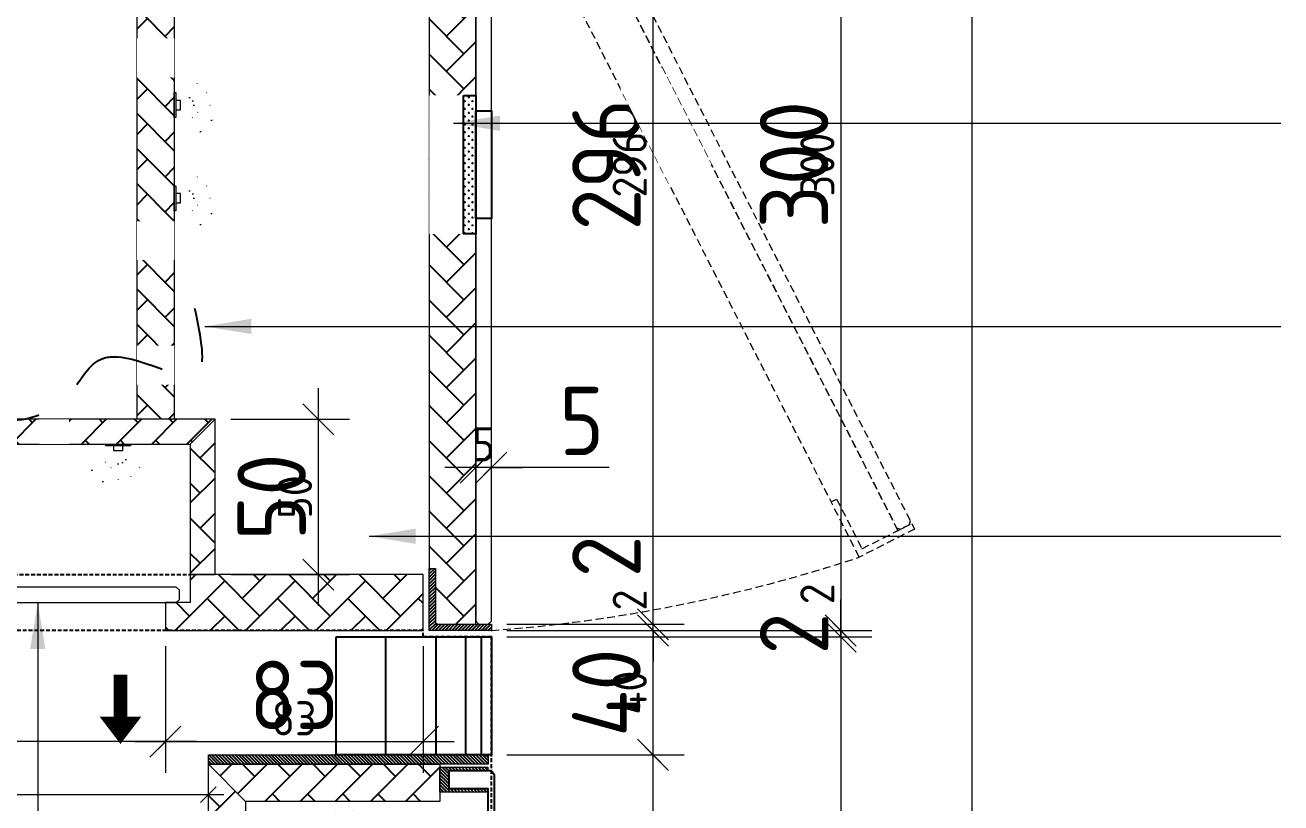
# Model space of a CAD drawing. Header units: millimetres. Extents: x 539949 to 547802, y -525020 to -515511.
# Drawn here: x 545725.1 to 546129.1, y -517524.7 to -517274.3 of the extents above; entities that cross this region are included whole.
import ezdxf

# ---------------------------------------------------------------- set-up
doc = ezdxf.new("R2010")
doc.units = ezdxf.units.MM
doc.header["$LTSCALE"] = 5
doc.header["$MEASUREMENT"] = 0
doc.set_wipeout_variables(frame=1)
doc.header["$PDMODE"] = 35
for name, pattern in [('DASH2', [0.375, 0.25, -0.125]), ('DASHED', [0.75, 0.5, -0.25]), ('DOTTED', [1, 0, -1]), ('HIDDEN', [9.525, 6.35, -3.175])]:
    doc.linetypes.add(name, pattern=pattern)
for name, color, linetype in [('Acrylic - opal', 9, 'Continuous'), ('DIM-10', 1, 'Continuous'), ('DIM-5', 1, 'Continuous'), ('EL_LIGHTING', 2, 'Continuous'), ('Electrical', 10, 'Continuous'), ('F-FURN-GLAS', 140, 'Continuous'), ('HATCH', 8, 'Continuous'), ('I-FURN', 25, 'Continuous')]:
    doc.layers.add(name, color=color, linetype=linetype)
for name, color, linetype, lineweight in [('Acs Light.', 4, 'Continuous', 0), ('L1- FHP - SOLID', 191, 'Continuous', 0), ('LED lights', 1, 'Continuous', 0), ('MDF', 41, 'Continuous', 0), ('METAL', 6, 'Continuous', 0)]:
    doc.layers.add(name, color=color, linetype=linetype, lineweight=lineweight)
doc.layers.add('LED 4600K', color=41, linetype='Continuous', true_color=0xebd690)
doc.styles.add('ISOCP', font='isocp.shx')
doc.styles.get("Standard").update_dxf_attribs({"font": 'arial.ttf'})
doc.dimstyles.new('dim', dxfattribs={"dimtxt": 2, "dimasz": 2, "dimexe": 1, "dimexo": 1, "dimgap": 1, "dimtad": 1, "dimdec": 0, "dimdsep": 46, "dimtxsty": 'Standard', "dimblk": 'OBLIQUE', "dimcen": 0, "dimdle": 1, "dimclrd": 1, "dimclre": 1, "dimclrt": 1, "dimadec": 0, "dimazin": 0, "dimtfac": 1, "dimtdec": 0, "dimtix": 1, "dimtmove": 0, "dimatfit": 3, "dimfxl": 1, "dimlwd": 0, "dimlwe": 0, "dimarcsym": 0})
doc.dimstyles.new('DL - 10', dxfattribs={"dimscale": 10, "dimtxt": 2.2, "dimasz": 1, "dimexe": 1, "dimexo": 1, "dimgap": 0.4, "dimtad": 1, "dimdec": 0, "dimdsep": 46, "dimtxsty": 'ISOCP', "dimblk": 'OBLIQUE', "dimcen": 0.5, "dimdle": 1, "dimclrd": 256, "dimclre": 256, "dimclrt": 2, "dimadec": 0, "dimazin": 2, "dimtfac": 1, "dimtdec": 0, "dimtix": 1, "dimtmove": 1, "dimatfit": 3, "dimldrblk": 'OPEN90', "dimfxl": 1, "dimlwd": 9, "dimlwe": 9, "dimarcsym": 0})
doc.dimstyles.new('DL - 5', dxfattribs={"dimscale": 5, "dimtxt": 2.2, "dimasz": 1, "dimexe": 1, "dimexo": 1, "dimgap": 0.4, "dimtad": 1, "dimdec": 0, "dimdsep": 46, "dimtxsty": 'ISOCP', "dimblk": 'OBLIQUE', "dimcen": 0.5, "dimdle": 1, "dimclrd": 256, "dimclre": 256, "dimclrt": 2, "dimadec": 0, "dimazin": 2, "dimtfac": 1, "dimtdec": 0, "dimtix": 1, "dimtmove": 1, "dimatfit": 3, "dimfxl": 1, "dimlwd": 9, "dimlwe": 9, "dimarcsym": 0})
pattern_1 = [(45, (12668.1695, 313), (0, 11.3137085), [24, -8]), (135, (12673.826, 318.657), (9e-16, 11.3137085), [24, -8])]
pattern_2 = [(135, (29151.52585, -1045853.80195), (-0.5303300859, -0.5303300859), [])]

# ---------------------------------------------------------------- blocks, each defined once
blk = doc.blocks.new('_OBLIQUE')
at = {"color": 0, "linetype": 'ByBlock', "lineweight": -2}
blk.add_line((-0.5, -0.5), (0.5, 0.5), dxfattribs=at)
blk = doc.blocks.new('*D203')
at = {"layer": 'Defpoints', "color": 0, "transparency": 16777216}
for p in [(545875.11, -517471.18), (545875.11, -519780.32), (545987.47, -519780.32)]:
    blk.add_point(p, dxfattribs=at)
at = {"layer": 'DIM-10', "lineweight": 9, "transparency": 16777216}
for p, q in [((545987.47, -517461.18), (545987.47, -519790.32)), ((545885.11, -517471.18), (545997.47, -517471.18)), ((545885.11, -519780.32), (545997.47, -519780.32))]:
    blk.add_line(p, q, dxfattribs=at)
at = {"layer": 'DIM-10', "lineweight": 9, "transparency": 16777216, "xscale": 10, "yscale": 10, "zscale": 10}
for p, rotation in [((545987.47, -517471.18), 90), ((545987.47, -519780.32), 270)]:
    blk.add_blockref('_OBLIQUE', p, dxfattribs=dict(at, rotation=rotation))
at = {"layer": 'DIM-10', "color": 2, "transparency": 16777216, "insert": (545972.47, -518625.75), "char_height": 22, "attachment_point": 5, "rotation": 90, "style": 'ISOCP'}
blk.add_mtext('2309', dxfattribs=at)
blk = doc.blocks.new('_Open90')
at = {"color": 0, "linetype": 'ByBlock', "lineweight": -2}
for p, q in [((-0.5, 0.5), (0, 0)), ((0, 0), (-1, 0)), ((0, 0), (-0.5, -0.5))]:
    blk.add_line(p, q, dxfattribs=at)
blk = doc.blocks.new('*D204')
at = {"layer": 'Defpoints', "color": 0, "transparency": 16777216}
for p in [(545875.11, -517469.18), (545987.47, -517469.18), (545875.11, -517471.18)]:
    blk.add_point(p, dxfattribs=at)
at = {"layer": 'DIM-10', "lineweight": 9, "transparency": 16777216}
for p, q in [((545987.47, -517469.18), (545987.47, -517459.18)), ((545885.11, -517469.18), (545997.47, -517469.18)), ((545987.47, -517471.18), (545987.47, -517469.18)), ((545885.11, -517471.18), (545997.47, -517471.18)), ((545987.47, -517471.18), (545987.47, -517481.18))]:
    blk.add_line(p, q, dxfattribs=at)
at = {"layer": 'DIM-10', "lineweight": 9, "transparency": 16777216, "xscale": 10, "yscale": 10, "zscale": 10}
for p, rotation in [((545987.47, -517469.18), 270), ((545987.47, -517471.18), 90)]:
    blk.add_blockref('_OBLIQUE', p, dxfattribs=dict(at, rotation=rotation))
at = {"layer": 'DIM-10', "color": 2, "transparency": 16777216, "insert": (545972.47, -517470.18), "char_height": 22, "attachment_point": 5, "rotation": 90, "style": 'ISOCP'}
blk.add_mtext('2', dxfattribs=at)
blk = doc.blocks.new('*D210')
at = {"layer": 'Defpoints', "color": 0, "transparency": 16777216}
for p in [(545875.11, -517169.23), (545875.11, -519882.23), (546029.69, -519882.23)]:
    blk.add_point(p, dxfattribs=at)
at = {"layer": 'DIM-10', "lineweight": 9, "transparency": 16777216}
for p, q in [((546029.69, -517159.23), (546029.69, -519892.23)), ((545885.11, -517169.23), (546039.69, -517169.23)), ((545885.11, -519882.23), (546039.69, -519882.23))]:
    blk.add_line(p, q, dxfattribs=at)
at = {"layer": 'DIM-10', "lineweight": 9, "transparency": 16777216, "xscale": 10, "yscale": 10, "zscale": 10}
for p, rotation in [((546029.69, -517169.23), 90), ((546029.69, -519882.23), 270)]:
    blk.add_blockref('_OBLIQUE', p, dxfattribs=dict(at, rotation=rotation))
at = {"layer": 'DIM-10', "color": 2, "transparency": 16777216, "insert": (546014.69, -518691.01), "char_height": 22, "attachment_point": 5, "rotation": 90, "style": 'ISOCP'}
blk.add_mtext('2713', dxfattribs=at)
blk = doc.blocks.new('LED')
at = {"layer": 'LED lights', "linetype": 'Continuous', "lineweight": 9}
for p, q in [((-4, 0), (4, 0)), ((-4, -0.5), (-4, 0)), ((4, 0), (4, -0.5)), ((-1.5, -0.5), (-4, -0.5)), ((-1.5, -0.5), (-1.5, -2)), ((1.5, -0.5), (-1.5, -0.5)), ((-1.5, -2), (1.5, -2)), ((1.5, -2), (1.5, -0.5)), ((4, -0.5), (1.5, -0.5))]:
    blk.add_line(p, q, dxfattribs=at)
at = {"layer": 'LED lights', "linetype": 'DOTTED', "lineweight": 5}
for p, q in [((-8.48, -8.39), (-2.43, -4.9)), ((-4.89, -11.98), (-1.4, -5.93)), ((0, -6.31), (0, -13.29)), ((1.4, -5.93), (4.89, -11.98)), ((2.43, -4.9), (8.48, -8.39))]:
    blk.add_line(p, q, dxfattribs=at)
blk = doc.blocks.new('*U15')
at = {"layer": 'HATCH'}
for p, q in [((-200, 0), (-200, 152.2)), ((-186.9, 0), (-186.9, 152.2)), ((-166.6, 0), (-166.6, 152.2)), ((-128.6, 0), (-128.6, 152.2)), ((-63.7, 0), (-63.7, 152.2)), ((0, 152.2), (0, 0))]:
    blk.add_line(p, q, dxfattribs=at)
blk.add_lwpolyline([(0, 0), (-200, 0), (-200, 152.2), (0, 152.2)], close=True, dxfattribs=at)
blk = doc.blocks.new('*D269')
at = {"layer": 'Defpoints', "color": 0, "transparency": 16777216}
for p in [(545875.11, -517509.19), (545927.11, -517509.19), (545875.11, -518051.4)]:
    blk.add_point(p, dxfattribs=at)
at = {"layer": 'DIM-10', "lineweight": 9, "transparency": 16777216}
for p, q in [((545927.11, -518061.4), (545927.11, -517499.19)), ((545885.11, -517509.19), (545937.11, -517509.19)), ((545885.11, -518051.4), (545937.11, -518051.4))]:
    blk.add_line(p, q, dxfattribs=at)
at = {"layer": 'DIM-10', "lineweight": 9, "transparency": 16777216, "xscale": 10, "yscale": 10, "zscale": 10}
for p, rotation in [((545927.11, -517509.19), 90), ((545927.11, -518051.4), 270)]:
    blk.add_blockref('_OBLIQUE', p, dxfattribs=dict(at, rotation=rotation))
at = {"layer": 'DIM-10', "color": 2, "transparency": 16777216, "insert": (545912.1, -517780.29), "char_height": 22, "attachment_point": 5, "rotation": 90, "style": 'ISOCP'}
blk.add_mtext('542', dxfattribs=at)
blk = doc.blocks.new('*D216')
at = {"layer": 'Defpoints', "color": 0, "transparency": 16777216}
for p in [(545875.11, -517469.18), (545927.11, -517469.18), (545875.11, -517509.19)]:
    blk.add_point(p, dxfattribs=at)
at = {"layer": 'DIM-10', "lineweight": 9, "transparency": 16777216}
for p, q in [((545927.11, -517519.19), (545927.11, -517459.18)), ((545885.11, -517469.18), (545937.11, -517469.18)), ((545885.11, -517509.19), (545937.11, -517509.19))]:
    blk.add_line(p, q, dxfattribs=at)
at = {"layer": 'DIM-10', "lineweight": 9, "transparency": 16777216, "xscale": 10, "yscale": 10, "zscale": 10}
for p, rotation in [((545927.11, -517469.18), 90), ((545927.11, -517509.19), 270)]:
    blk.add_blockref('_OBLIQUE', p, dxfattribs=dict(at, rotation=rotation))
at = {"layer": 'DIM-10', "color": 2, "transparency": 16777216, "insert": (545912.11, -517489.18), "char_height": 22, "attachment_point": 5, "rotation": 90, "style": 'ISOCP'}
blk.add_mtext('40', dxfattribs=at)
blk = doc.blocks.new('*D259')
at = {"layer": 'Defpoints', "color": 0, "transparency": 16777216}
for p in [(545875.11, -517467.18), (545875.11, -517469.18), (545927.11, -517467.18)]:
    blk.add_point(p, dxfattribs=at)
at = {"layer": 'DIM-10', "lineweight": 9, "transparency": 16777216}
for p, q in [((545927.11, -517467.18), (545927.11, -517457.18)), ((545885.11, -517467.18), (545937.11, -517467.18)), ((545885.11, -517469.18), (545937.11, -517469.18)), ((545927.11, -517469.18), (545927.11, -517467.18)), ((545927.11, -517469.18), (545927.11, -517479.18))]:
    blk.add_line(p, q, dxfattribs=at)
at = {"layer": 'DIM-10', "lineweight": 9, "transparency": 16777216, "xscale": 10, "yscale": 10, "zscale": 10}
for p, rotation in [((545927.11, -517467.18), 270), ((545927.11, -517469.18), 90)]:
    blk.add_blockref('_OBLIQUE', p, dxfattribs=dict(at, rotation=rotation))
at = {"layer": 'DIM-10', "color": 2, "transparency": 16777216, "insert": (545912.1, -517445.32), "char_height": 22, "attachment_point": 5, "rotation": 90, "style": 'ISOCP'}
blk.add_mtext('2', dxfattribs=at)
blk = doc.blocks.new('*D213')
at = {"layer": 'Defpoints', "color": 0, "transparency": 16777216}
for p in [(545875.11, -517171.23), (545927.11, -517171.23), (545875.11, -517467.18)]:
    blk.add_point(p, dxfattribs=at)
at = {"layer": 'DIM-10', "lineweight": 9, "transparency": 16777216}
for p, q in [((545927.11, -517477.18), (545927.11, -517161.23)), ((545885.11, -517171.23), (545937.11, -517171.23)), ((545885.11, -517467.18), (545937.11, -517467.18))]:
    blk.add_line(p, q, dxfattribs=at)
at = {"layer": 'DIM-10', "lineweight": 9, "transparency": 16777216, "xscale": 10, "yscale": 10, "zscale": 10}
for p, rotation in [((545927.11, -517171.23), 90), ((545927.11, -517467.18), 270)]:
    blk.add_blockref('_OBLIQUE', p, dxfattribs=dict(at, rotation=rotation))
at = {"layer": 'DIM-10', "color": 2, "transparency": 16777216, "insert": (545912.1, -517319.21), "char_height": 22, "attachment_point": 5, "rotation": 90, "style": 'ISOCP'}
blk.add_mtext('296', dxfattribs=at)
blk = doc.blocks.new('*D214')
at = {"layer": 'Defpoints', "color": 0, "transparency": 16777216}
for p in [(545875.11, -517169.23), (545875.11, -517469.18), (545987.47, -517469.18)]:
    blk.add_point(p, dxfattribs=at)
at = {"layer": 'DIM-10', "lineweight": 9, "transparency": 16777216}
for p, q in [((545987.47, -517159.23), (545987.47, -517479.18)), ((545885.11, -517169.23), (545997.47, -517169.23)), ((545885.11, -517469.18), (545997.47, -517469.18))]:
    blk.add_line(p, q, dxfattribs=at)
at = {"layer": 'DIM-10', "lineweight": 9, "transparency": 16777216, "xscale": 10, "yscale": 10, "zscale": 10}
for p, rotation in [((545987.47, -517169.23), 90), ((545987.47, -517469.18), 270)]:
    blk.add_blockref('_OBLIQUE', p, dxfattribs=dict(at, rotation=rotation))
at = {"layer": 'DIM-10', "color": 2, "transparency": 16777216, "insert": (545972.47, -517319.21), "char_height": 22, "attachment_point": 5, "rotation": 90, "style": 'ISOCP'}
blk.add_mtext('300', dxfattribs=at)
blk = doc.blocks.new('FLECHE')
at = {"layer": 'EL_LIGHTING', "const_width": 5}
blk.add_lwpolyline([(0, 0), (0, -15)], dxfattribs=at)
at = {"layer": 'EL_LIGHTING'}
blk.add_lwpolyline([(0, -15, 15, 0, 0), (0, -24.8, 0, 0, 0)], format="xyseb", dxfattribs=at)
blk = doc.blocks.new('*U196')
at = {"layer": 'EL_LIGHTING', "xscale": 0.9, "yscale": 0.9, "zscale": 0.9, "rotation": 90}
blk.add_blockref('FLECHE', (-11.16, 0), dxfattribs=at)
blk = doc.blocks.new('*U197')
at = {"layer": 'LED 4600K', "color": 0, "linetype": 'ByBlock', "lineweight": -2}
blk.add_blockref('*U196', (0, 0), dxfattribs=at)
blk = doc.blocks.new('*D275')
at = {"layer": 'Defpoints', "color": 0, "transparency": 16777216}
for p in [(545786.26, -517401.18), (545786.26, -517451.18), (545819.42, -517451.18)]:
    blk.add_point(p, dxfattribs=at)
at = {"layer": 'DIM-10', "lineweight": 9, "transparency": 16777216}
for p, q in [((545819.42, -517391.18), (545819.42, -517461.18)), ((545796.26, -517401.18), (545829.42, -517401.18)), ((545796.26, -517451.18), (545829.42, -517451.18))]:
    blk.add_line(p, q, dxfattribs=at)
at = {"layer": 'DIM-10', "lineweight": 9, "transparency": 16777216, "xscale": 10, "yscale": 10, "zscale": 10}
for p, rotation in [((545819.42, -517401.18), 90), ((545819.42, -517451.18), 270)]:
    blk.add_blockref('_OBLIQUE', p, dxfattribs=dict(at, rotation=rotation))
at = {"layer": 'DIM-10', "color": 2, "transparency": 16777216, "insert": (545804.42, -517426.18), "char_height": 22, "attachment_point": 5, "rotation": 90, "style": 'ISOCP'}
blk.add_mtext('50', dxfattribs=at)
blk = doc.blocks.new('*D272')
at = {"layer": 'Defpoints', "color": 0, "transparency": 16777216}
for p in [(545600.06, -517469.18), (545770.26, -517469.18), (545600.06, -517504.95)]:
    blk.add_point(p, dxfattribs=at)
at = {"layer": 'DIM-10', "lineweight": 9, "transparency": 16777216}
for p, q in [((545600.06, -517479.18), (545600.06, -517514.95)), ((545770.26, -517479.18), (545770.26, -517514.95)), ((545780.26, -517504.95), (545590.06, -517504.95))]:
    blk.add_line(p, q, dxfattribs=at)
at = {"layer": 'DIM-10', "lineweight": 9, "transparency": 16777216, "xscale": 10, "yscale": 10, "zscale": 10, "rotation": 180}
blk.add_blockref('_OBLIQUE', (545600.06, -517504.95), dxfattribs=at)
at = {"layer": 'DIM-10', "lineweight": 9, "transparency": 16777216, "xscale": 10, "yscale": 10, "zscale": 10}
blk.add_blockref('_OBLIQUE', (545770.26, -517504.95), dxfattribs=at)
at = {"layer": 'DIM-10', "color": 2, "transparency": 16777216, "insert": (545685.16, -517489.95), "char_height": 22, "attachment_point": 5, "style": 'ISOCP'}
blk.add_mtext('170', dxfattribs=at)
blk = doc.blocks.new('*D273')
at = {"layer": 'Defpoints', "color": 0, "transparency": 16777216}
for p in [(545770.26, -517469.18), (545853.11, -517469.18), (545853.11, -517504.95)]:
    blk.add_point(p, dxfattribs=at)
at = {"layer": 'DIM-10', "lineweight": 9, "transparency": 16777216}
for p, q in [((545770.26, -517479.18), (545770.26, -517514.95)), ((545853.11, -517479.18), (545853.11, -517514.95)), ((545760.26, -517504.95), (545863.11, -517504.95))]:
    blk.add_line(p, q, dxfattribs=at)
at = {"layer": 'DIM-10', "lineweight": 9, "transparency": 16777216, "xscale": 10, "yscale": 10, "zscale": 10, "rotation": 180}
blk.add_blockref('_OBLIQUE', (545770.26, -517504.95), dxfattribs=at)
at = {"layer": 'DIM-10', "lineweight": 9, "transparency": 16777216, "xscale": 10, "yscale": 10, "zscale": 10}
blk.add_blockref('_OBLIQUE', (545853.11, -517504.95), dxfattribs=at)
at = {"layer": 'DIM-10', "color": 2, "transparency": 16777216, "insert": (545811.68, -517489.95), "char_height": 22, "attachment_point": 5, "style": 'ISOCP'}
blk.add_mtext('83', dxfattribs=at)
blk = doc.blocks.new('*D274')
at = {"layer": 'Defpoints', "color": 0, "transparency": 16777216}
for p in [(545564.06, -517527.02), (545784.06, -517529.71), (545784.06, -517569.15)]:
    blk.add_point(p, dxfattribs=at)
at = {"layer": 'DIM-10', "lineweight": 9, "transparency": 16777216}
for p, q in [((545784.06, -517559.15), (545784.06, -517519.71)), ((545554.06, -517529.71), (545794.06, -517529.71)), ((545564.06, -517537.02), (545564.06, -517539.71))]:
    blk.add_line(p, q, dxfattribs=at)
at = {"layer": 'DIM-10', "lineweight": 9, "transparency": 16777216, "xscale": 10, "yscale": 10, "zscale": 10, "rotation": 180}
blk.add_blockref('_OBLIQUE', (545564.06, -517529.71), dxfattribs=at)
at = {"layer": 'DIM-10', "lineweight": 9, "transparency": 16777216, "xscale": 10, "yscale": 10, "zscale": 10}
blk.add_blockref('_OBLIQUE', (545784.06, -517529.71), dxfattribs=at)
at = {"layer": 'DIM-10', "color": 2, "transparency": 16777216, "insert": (545674.06, -517514.71), "char_height": 22, "attachment_point": 5, "style": 'ISOCP'}
blk.add_mtext('220', dxfattribs=at)
blk = doc.blocks.new('*D217')
at = {"layer": 'Defpoints', "color": 0, "transparency": 16777216}
for p in [(545870.11, -517416.72), (545870.11, -517419.28), (545875.11, -517419.28)]:
    blk.add_point(p, dxfattribs=at)
at = {"layer": 'DIM-10', "lineweight": 9, "transparency": 16777216}
for p, q in [((545870.11, -517409.28), (545870.11, -517406.72)), ((545875.11, -517409.28), (545875.11, -517406.72)), ((545870.11, -517416.72), (545860.11, -517416.72)), ((545875.11, -517416.72), (545870.11, -517416.72)), ((545875.11, -517416.72), (545870.11, -517416.72)), ((545875.11, -517416.72), (545885.11, -517416.72)), ((545913.03, -517416.72), (545875.11, -517416.72))]:
    blk.add_line(p, q, dxfattribs=at)
at = {"layer": 'DIM-10', "lineweight": 9, "transparency": 16777216, "xscale": 10, "yscale": 10, "zscale": 10}
blk.add_blockref('_OBLIQUE', (545870.11, -517416.72), dxfattribs=at)
at = {"layer": 'DIM-10', "lineweight": 9, "transparency": 16777216, "xscale": 10, "yscale": 10, "zscale": 10, "rotation": 180}
blk.add_blockref('_OBLIQUE', (545875.11, -517416.72), dxfattribs=at)
at = {"layer": 'DIM-10', "color": 2, "transparency": 16777216, "insert": (545904.17, -517401.72), "char_height": 22, "attachment_point": 5, "style": 'ISOCP'}
blk.add_mtext('5', dxfattribs=at)
blk = doc.blocks.new('*D218')
at = {"layer": 'Defpoints', "color": 0, "transparency": 16777216}
for p in [(545875.11, -517469.18), (545987.47, -517469.18), (545875.11, -517471.18)]:
    blk.add_point(p, dxfattribs=at)
at = {"layer": 'DIM-5', "lineweight": 9, "transparency": 16777216}
for p, q in [((545987.47, -517469.18), (545987.47, -517464.18)), ((545880.11, -517469.18), (545992.47, -517469.18)), ((545987.47, -517471.18), (545987.47, -517469.18)), ((545880.11, -517471.18), (545992.47, -517471.18)), ((545987.47, -517471.18), (545987.47, -517476.18))]:
    blk.add_line(p, q, dxfattribs=at)
at = {"layer": 'DIM-5', "lineweight": 9, "transparency": 16777216, "xscale": 5, "yscale": 5, "zscale": 5}
for p, rotation in [((545987.47, -517469.18), 270), ((545987.47, -517471.18), 90)]:
    blk.add_blockref('_OBLIQUE', p, dxfattribs=dict(at, rotation=rotation))
at = {"layer": 'DIM-5', "color": 2, "transparency": 16777216, "insert": (545979.97, -517457.38), "char_height": 11, "attachment_point": 5, "rotation": 90, "style": 'ISOCP'}
blk.add_mtext('2', dxfattribs=at)
blk = doc.blocks.new('*D222')
at = {"layer": 'Defpoints', "color": 0, "transparency": 16777216}
for p in [(545875.11, -517509.19), (545927.11, -517509.19), (545875.11, -518051.4)]:
    blk.add_point(p, dxfattribs=at)
at = {"layer": 'DIM-5', "lineweight": 9, "transparency": 16777216}
for p, q in [((545927.11, -518056.4), (545927.11, -517504.19)), ((545880.11, -517509.19), (545932.11, -517509.19)), ((545880.11, -518051.4), (545932.11, -518051.4))]:
    blk.add_line(p, q, dxfattribs=at)
at = {"layer": 'DIM-5', "lineweight": 9, "transparency": 16777216, "xscale": 5, "yscale": 5, "zscale": 5}
for p, rotation in [((545927.11, -517509.19), 90), ((545927.11, -518051.4), 270)]:
    blk.add_blockref('_OBLIQUE', p, dxfattribs=dict(at, rotation=rotation))
at = {"layer": 'DIM-5', "color": 2, "transparency": 16777216, "insert": (545919.6, -517780.29), "char_height": 11, "attachment_point": 5, "rotation": 90, "style": 'ISOCP'}
blk.add_mtext('542', dxfattribs=at)
blk = doc.blocks.new('*D223')
at = {"layer": 'Defpoints', "color": 0, "transparency": 16777216}
for p in [(545875.11, -517469.18), (545927.11, -517469.18), (545875.11, -517509.19)]:
    blk.add_point(p, dxfattribs=at)
at = {"layer": 'DIM-5', "lineweight": 9, "transparency": 16777216}
for p, q in [((545927.11, -517514.19), (545927.11, -517464.18)), ((545880.11, -517469.18), (545932.11, -517469.18)), ((545880.11, -517509.19), (545932.11, -517509.19))]:
    blk.add_line(p, q, dxfattribs=at)
at = {"layer": 'DIM-5', "lineweight": 9, "transparency": 16777216, "xscale": 5, "yscale": 5, "zscale": 5}
for p, rotation in [((545927.11, -517469.18), 90), ((545927.11, -517509.19), 270)]:
    blk.add_blockref('_OBLIQUE', p, dxfattribs=dict(at, rotation=rotation))
at = {"layer": 'DIM-5', "color": 2, "transparency": 16777216, "insert": (545919.61, -517489.18), "char_height": 11, "attachment_point": 5, "rotation": 90, "style": 'ISOCP'}
blk.add_mtext('40', dxfattribs=at)
blk = doc.blocks.new('*D225')
at = {"layer": 'Defpoints', "color": 0, "transparency": 16777216}
for p in [(545875.11, -517467.18), (545875.11, -517469.18), (545927.11, -517467.18)]:
    blk.add_point(p, dxfattribs=at)
at = {"layer": 'DIM-5', "lineweight": 9, "transparency": 16777216}
for p, q in [((545927.11, -517467.18), (545927.11, -517462.18)), ((545880.11, -517467.18), (545932.11, -517467.18)), ((545880.11, -517469.18), (545932.11, -517469.18)), ((545927.11, -517469.18), (545927.11, -517467.18)), ((545927.11, -517469.18), (545927.11, -517474.18))]:
    blk.add_line(p, q, dxfattribs=at)
at = {"layer": 'DIM-5', "lineweight": 9, "transparency": 16777216, "xscale": 5, "yscale": 5, "zscale": 5}
for p, rotation in [((545927.11, -517467.18), 270), ((545927.11, -517469.18), 90)]:
    blk.add_blockref('_OBLIQUE', p, dxfattribs=dict(at, rotation=rotation))
at = {"layer": 'DIM-5', "color": 2, "transparency": 16777216, "insert": (545919.6, -517459.35), "char_height": 11, "attachment_point": 5, "rotation": 90, "style": 'ISOCP'}
blk.add_mtext('2', dxfattribs=at)
blk = doc.blocks.new('*D226')
at = {"layer": 'Defpoints', "color": 0, "transparency": 16777216}
for p in [(545875.11, -517171.23), (545927.11, -517171.23), (545875.11, -517467.18)]:
    blk.add_point(p, dxfattribs=at)
at = {"layer": 'DIM-5', "lineweight": 9, "transparency": 16777216}
for p, q in [((545927.11, -517472.18), (545927.11, -517166.23)), ((545880.11, -517171.23), (545932.11, -517171.23)), ((545880.11, -517467.18), (545932.11, -517467.18))]:
    blk.add_line(p, q, dxfattribs=at)
at = {"layer": 'DIM-5', "lineweight": 9, "transparency": 16777216, "xscale": 5, "yscale": 5, "zscale": 5}
for p, rotation in [((545927.11, -517171.23), 90), ((545927.11, -517467.18), 270)]:
    blk.add_blockref('_OBLIQUE', p, dxfattribs=dict(at, rotation=rotation))
at = {"layer": 'DIM-5', "color": 2, "transparency": 16777216, "insert": (545919.6, -517319.21), "char_height": 11, "attachment_point": 5, "rotation": 90, "style": 'ISOCP'}
blk.add_mtext('296', dxfattribs=at)
blk = doc.blocks.new('*D227')
at = {"layer": 'Defpoints', "color": 0, "transparency": 16777216}
for p in [(545875.11, -517169.23), (545875.11, -517469.18), (545987.47, -517469.18)]:
    blk.add_point(p, dxfattribs=at)
at = {"layer": 'DIM-5', "lineweight": 9, "transparency": 16777216}
for p, q in [((545987.47, -517164.23), (545987.47, -517474.18)), ((545880.11, -517169.23), (545992.47, -517169.23)), ((545880.11, -517469.18), (545992.47, -517469.18))]:
    blk.add_line(p, q, dxfattribs=at)
at = {"layer": 'DIM-5', "lineweight": 9, "transparency": 16777216, "xscale": 5, "yscale": 5, "zscale": 5}
for p, rotation in [((545987.47, -517169.23), 90), ((545987.47, -517469.18), 270)]:
    blk.add_blockref('_OBLIQUE', p, dxfattribs=dict(at, rotation=rotation))
at = {"layer": 'DIM-5', "color": 2, "transparency": 16777216, "insert": (545979.97, -517319.21), "char_height": 11, "attachment_point": 5, "rotation": 90, "style": 'ISOCP'}
blk.add_mtext('300', dxfattribs=at)
blk = doc.blocks.new('*D228')
at = {"layer": 'Defpoints', "color": 0, "transparency": 16777216}
for p in [(545786.26, -517401.18), (545786.26, -517451.18), (545819.42, -517451.18)]:
    blk.add_point(p, dxfattribs=at)
at = {"layer": 'DIM-5', "lineweight": 9, "transparency": 16777216}
for p, q in [((545819.42, -517396.18), (545819.42, -517456.18)), ((545791.26, -517401.18), (545824.42, -517401.18)), ((545791.26, -517451.18), (545824.42, -517451.18))]:
    blk.add_line(p, q, dxfattribs=at)
at = {"layer": 'DIM-5', "lineweight": 9, "transparency": 16777216, "xscale": 5, "yscale": 5, "zscale": 5}
for p, rotation in [((545819.42, -517401.18), 90), ((545819.42, -517451.18), 270)]:
    blk.add_blockref('_OBLIQUE', p, dxfattribs=dict(at, rotation=rotation))
at = {"layer": 'DIM-5', "color": 2, "transparency": 16777216, "insert": (545811.92, -517426.18), "char_height": 11, "attachment_point": 5, "rotation": 90, "style": 'ISOCP'}
blk.add_mtext('50', dxfattribs=at)
blk = doc.blocks.new('*D231')
at = {"layer": 'Defpoints', "color": 0, "transparency": 16777216}
for p in [(545600.06, -517469.18), (545770.26, -517469.18), (545600.06, -517504.95)]:
    blk.add_point(p, dxfattribs=at)
at = {"layer": 'DIM-5', "lineweight": 9, "transparency": 16777216}
for p, q in [((545600.06, -517474.18), (545600.06, -517509.95)), ((545770.26, -517474.18), (545770.26, -517509.95)), ((545775.26, -517504.95), (545595.06, -517504.95))]:
    blk.add_line(p, q, dxfattribs=at)
at = {"layer": 'DIM-5', "lineweight": 9, "transparency": 16777216, "xscale": 5, "yscale": 5, "zscale": 5, "rotation": 180}
blk.add_blockref('_OBLIQUE', (545600.06, -517504.95), dxfattribs=at)
at = {"layer": 'DIM-5', "lineweight": 9, "transparency": 16777216, "xscale": 5, "yscale": 5, "zscale": 5}
blk.add_blockref('_OBLIQUE', (545770.26, -517504.95), dxfattribs=at)
at = {"layer": 'DIM-5', "color": 2, "transparency": 16777216, "insert": (545685.16, -517497.45), "char_height": 11, "attachment_point": 5, "style": 'ISOCP'}
blk.add_mtext('170', dxfattribs=at)
blk = doc.blocks.new('*D232')
at = {"layer": 'Defpoints', "color": 0, "transparency": 16777216}
for p in [(545770.26, -517469.18), (545853.11, -517469.18), (545853.11, -517504.95)]:
    blk.add_point(p, dxfattribs=at)
at = {"layer": 'DIM-5', "lineweight": 9, "transparency": 16777216}
for p, q in [((545770.26, -517474.18), (545770.26, -517509.95)), ((545853.11, -517474.18), (545853.11, -517509.95)), ((545765.26, -517504.95), (545858.11, -517504.95))]:
    blk.add_line(p, q, dxfattribs=at)
at = {"layer": 'DIM-5', "lineweight": 9, "transparency": 16777216, "xscale": 5, "yscale": 5, "zscale": 5, "rotation": 180}
blk.add_blockref('_OBLIQUE', (545770.26, -517504.95), dxfattribs=at)
at = {"layer": 'DIM-5', "lineweight": 9, "transparency": 16777216, "xscale": 5, "yscale": 5, "zscale": 5}
blk.add_blockref('_OBLIQUE', (545853.11, -517504.95), dxfattribs=at)
at = {"layer": 'DIM-5', "color": 2, "transparency": 16777216, "insert": (545811.68, -517497.45), "char_height": 11, "attachment_point": 5, "style": 'ISOCP'}
blk.add_mtext('83', dxfattribs=at)
blk = doc.blocks.new('*D233')
at = {"layer": 'Defpoints', "color": 0, "transparency": 16777216}
for p in [(545784.06, -517522.01), (545564.06, -517527.02), (545784.06, -517527.02)]:
    blk.add_point(p, dxfattribs=at)
at = {"layer": 'DIM-5', "lineweight": 9, "transparency": 16777216}
for p, q in [((545564.06, -517522.02), (545564.06, -517517.01)), ((545784.06, -517522.02), (545784.06, -517517.01)), ((545559.06, -517522.01), (545789.06, -517522.01))]:
    blk.add_line(p, q, dxfattribs=at)
at = {"layer": 'DIM-5', "lineweight": 9, "transparency": 16777216, "xscale": 5, "yscale": 5, "zscale": 5, "rotation": 180}
blk.add_blockref('_OBLIQUE', (545564.06, -517522.01), dxfattribs=at)
at = {"layer": 'DIM-5', "lineweight": 9, "transparency": 16777216, "xscale": 5, "yscale": 5, "zscale": 5}
blk.add_blockref('_OBLIQUE', (545784.06, -517522.01), dxfattribs=at)
at = {"layer": 'DIM-5', "color": 2, "transparency": 16777216, "insert": (545674.06, -517514.51), "char_height": 11, "attachment_point": 5, "style": 'ISOCP'}
blk.add_mtext('220', dxfattribs=at)
blk = doc.blocks.new('*D234')
at = {"layer": 'Defpoints', "color": 0, "transparency": 16777216}
for p in [(545870.11, -517416.72), (545870.11, -517419.28), (545875.11, -517419.28)]:
    blk.add_point(p, dxfattribs=at)
at = {"layer": 'DIM-5', "lineweight": 9, "transparency": 16777216}
for p, q in [((545870.11, -517414.28), (545870.11, -517411.72)), ((545875.11, -517414.28), (545875.11, -517411.72)), ((545880.11, -517416.72), (545865.11, -517416.72))]:
    blk.add_line(p, q, dxfattribs=at)
at = {"layer": 'DIM-5', "lineweight": 9, "transparency": 16777216, "xscale": 5, "yscale": 5, "zscale": 5, "rotation": 180}
blk.add_blockref('_OBLIQUE', (545870.11, -517416.72), dxfattribs=at)
at = {"layer": 'DIM-5', "lineweight": 9, "transparency": 16777216, "xscale": 5, "yscale": 5, "zscale": 5}
blk.add_blockref('_OBLIQUE', (545875.11, -517416.72), dxfattribs=at)
at = {"layer": 'DIM-5', "color": 2, "transparency": 16777216, "insert": (545872.61, -517409.22), "char_height": 11, "attachment_point": 5, "style": 'ISOCP'}
blk.add_mtext('5', dxfattribs=at)
blk = doc.blocks.new('*D277')
at = {"layer": 'Defpoints', "color": 0, "transparency": 16777216}
for p in [(545858.5, -517524.19), (545796.06, -517527.97), (545796.06, -517540.21)]:
    blk.add_point(p, dxfattribs=at)
at = {"layer": 'DIM-5', "lineweight": 9, "transparency": 16777216}
for p, q in [((545858.5, -517529.19), (545858.5, -517545.21)), ((545796.06, -517532.97), (545796.06, -517545.21)), ((545863.5, -517540.21), (545791.06, -517540.21))]:
    blk.add_line(p, q, dxfattribs=at)
at = {"layer": 'DIM-5', "lineweight": 9, "transparency": 16777216, "xscale": 5, "yscale": 5, "zscale": 5, "rotation": 180}
blk.add_blockref('_OBLIQUE', (545796.06, -517540.21), dxfattribs=at)
at = {"layer": 'DIM-5', "lineweight": 9, "transparency": 16777216, "xscale": 5, "yscale": 5, "zscale": 5}
blk.add_blockref('_OBLIQUE', (545858.5, -517540.21), dxfattribs=at)
at = {"layer": 'DIM-5', "color": 2, "transparency": 16777216, "insert": (545827.28, -517532.71), "char_height": 11, "attachment_point": 5, "style": 'ISOCP'}
blk.add_mtext('62', dxfattribs=at)

msp = doc.modelspace()

# ---------------------------------------------------------------- hatches: boundary and pattern name
at = {"layer": 'HATCH'}
h = msp.add_hatch(dxfattribs=at)
h.set_pattern_fill('AR-HBONE', color=256, scale=2)
h.set_pattern_definition(pattern_1)
h.paths.add_polyline_path([(545870.11, -517171.23), (545857.11, -517171.23), (545857.11, -517189.23), (545855.11, -517189.23), (545855.11, -517449.18), (545857.11, -517449.18), (545857.11, -517467.18), (545870.11, -517467.18)])
h = msp.add_hatch(dxfattribs=at)
h.set_pattern_fill('AR-HBONE', color=256, scale=2)
h.set_pattern_definition(pattern_1)
h.paths.add_polyline_path([(545761.11, -517187.23), (545773.11, -517187.23), (545773.11, -517401.18), (545761.11, -517401.18)])
h = msp.add_hatch(dxfattribs=at)
h.set_pattern_fill('AR-HBONE', color=256, scale=2, angle=90)
h.set_pattern_definition([(135, (12648.1695, 313), (-11.3137085, 7e-16), [24, -8]), (225, (12642.5126, 318.657), (-11.3137085, 2e-15), [24, -8])])
h.paths.add_polyline_path([(545786.26, -517401.18), (545584.06, -517401.18), (545592.06, -517409.18), (545778.26, -517409.18)])
h = msp.add_hatch(dxfattribs=at)
h.set_pattern_fill('AR-HBONE', color=256, scale=2, angle=90)
h.set_pattern_definition([(135, (12668.1695, 313), (-11.3137085, 7e-16), [24, -8]), (225, (12662.5126, 318.657), (-11.3137085, 2e-15), [24, -8])])
h.paths.add_polyline_path([(545786.26, -517401.18), (545778.26, -517409.18), (545778.26, -517451.18), (545786.26, -517451.18)])
h = msp.add_hatch(dxfattribs=at)
h.set_pattern_fill('ANSI31', color=256, scale=6)
h.set_pattern_definition([(45, (12668.16945, 313), (-0.5303300859, 0.5303300859), [])])
h.paths.add_polyline_path([(545875.11, -517469.18), (545855.11, -517469.18), (545855.11, -517449.18), (545857.11, -517449.18), (545857.11, -517467.18), (545875.11, -517467.18)])
h = msp.add_hatch(dxfattribs=at)
h.set_pattern_fill('AR-HBONE', color=256, scale=2)
h.set_pattern_definition([(45, (11516.4036, 313), (0, 11.3137085), [24, -8]), (135, (11522.0604, 318.657), (9e-16, 11.3137085), [24, -8])])
h.paths.add_polyline_path([(545853.11, -517451.18), (545778.26, -517451.18), (545778.26, -517460.18), (545770.26, -517460.18), (545770.26, -517469.18), (545853.11, -517469.18)])
h = msp.add_hatch(dxfattribs=at)
h.set_pattern_fill('ANSI31', color=256, scale=6, angle=90)
h.set_pattern_definition(pattern_2)
h.paths.add_polyline_path([(545784.06, -517512.19), (545784.06, -517509.19), (545874.02, -517509.19), (545874.02, -517512.19)])
h = msp.add_hatch(dxfattribs=at)
h.set_pattern_fill('AR-HBONE', color=256, scale=2, angle=90)
h.set_pattern_definition([(135, (545584.059, -517968.675), (-11.31371, -2e-15), [24, -8]), (225, (545578.402, -517963.0184), (-11.31371, -2e-15), [24, -8])])
h.paths.add_polyline_path([(545796.06, -517524.19), (545784.06, -517512.19), (545858.5, -517512.19), (545858.5, -517524.19)])
h = msp.add_hatch(dxfattribs=at)
h.set_pattern_fill('AR-HBONE', color=256, scale=2, angle=90)
h.set_pattern_definition([(135, (545584.059, -517525.952), (-11.31371, -2e-15), [24, -8]), (225, (545578.402, -517520.2954), (-11.31371, -2e-15), [24, -8])])
h.paths.add_polyline_path([(545784.06, -518048.4), (545784.06, -518030.3), (545790.06, -518030.3), (545790.06, -518015.09), (545784.06, -518015.09), (545784.06, -517545.57), (545790.06, -517545.57), (545790.06, -517530.18), (545784.06, -517530.19), (545784.06, -517512.19), (545796.06, -517524.19), (545796.06, -518036.4)])
h = msp.add_hatch(dxfattribs=at)
h.set_pattern_fill('ANSI31', color=256, scale=6, angle=90)
h.set_pattern_definition(pattern_2)
h.paths.add_polyline_path([(545861.5, -517521.19), (545858.5, -517521.19), (545858.5, -517516.19), (545858.5, -517516.18), (545858.5, -517513.18), (545874, -517513.19), (545874, -517514.19), (545861.5, -517514.19), (545861.5, -517520.19), (545874.02, -517520.19), (545874.02, -517521.19)])

# ---------------------------------------------------------------- linework, layer by layer
at = {"layer": 'Acs Light.'}
for points in [[(545874.11, -517171.23), (545871.11, -517171.23), (545870.11, -517172.23), (545870.11, -517466.18), (545871.11, -517467.18), (545874.11, -517467.18), (545875.11, -517466.18), (545875.11, -517172.23)], [(545774.76, -517459.18), (545774.76, -517456.18), (545773.76, -517455.18), (545596.56, -517455.18), (545595.56, -517456.18), (545595.56, -517459.18), (545596.56, -517460.18), (545773.76, -517460.18)]]:
    msp.add_lwpolyline(points, close=True, dxfattribs=at)
at = {"layer": 'F-FURN-GLAS'}
msp.add_lwpolyline([(545876, -518044.47, 0.003943), (545876, -518044.47, -0.198312), (545875.44, -518045.83, -0.198912), (545874.08, -518046.39), (545861.5, -518046.39), (545861.5, -518040.39), (545874.02, -518040.39), (545874.02, -518040.39, -0.000012), (545874.02, -517520.19), (545861.5, -517520.19), (545861.5, -517514.19), (545874.08, -517514.19, -0.198912), (545875.44, -517514.75, -0.198312), (545876, -517516.11, 0.000009)], format="xyb", close=True, dxfattribs=at)
at = {"layer": 'HATCH', "linetype": 'DASH2'}
msp.add_line((545592.06, -517451.18), (545778.26, -517451.18), dxfattribs=at)
msp.add_lwpolyline([(545505.11, -517469.18), (545505.11, -519782.32), (545545.12, -519782.32), (545545.12, -519782.32), (545545.11, -519780.32), (545875.11, -519780.32), (545875.11, -517471.18), (545853.11, -517471.18), (545853.11, -517469.18), (545505.11, -517469.18)], dxfattribs=at)
at = {"layer": 'MDF'}
for points in [[(545870.11, -517171.23), (545857.11, -517171.23), (545857.11, -517189.23), (545855.11, -517189.23), (545855.11, -517449.18), (545857.11, -517449.18), (545857.11, -517467.18), (545870.11, -517467.18)], [(545761.11, -517187.23), (545773.11, -517187.23), (545773.11, -517401.18), (545761.11, -517401.18)], [(545786.26, -517401.18), (545584.06, -517401.18), (545592.06, -517409.18), (545778.26, -517409.18)], [(545796.06, -517524.19), (545784.06, -517512.19), (545858.5, -517512.19), (545858.5, -517524.19)]]:
    msp.add_lwpolyline(points, close=True, dxfattribs=at)
for points in [[(545786.26, -517401.18), (545778.26, -517409.18), (545778.26, -517451.18), (545786.26, -517451.18), (545786.26, -517401.18)], [(545853.11, -517451.18), (545778.26, -517451.18), (545778.26, -517460.18), (545770.26, -517460.18), (545770.26, -517469.18), (545853.11, -517469.18), (545853.11, -517451.18)], [(545784.06, -518048.4), (545784.06, -518030.3), (545790.06, -518030.3), (545790.06, -518015.09), (545784.06, -518015.09), (545784.06, -517545.57), (545790.06, -517545.57), (545790.06, -517530.18), (545784.06, -517530.19), (545784.06, -517512.19), (545796.06, -517524.19), (545796.06, -518036.4), (545784.06, -518048.4)]]:
    msp.add_lwpolyline(points, dxfattribs=at)
at = {"layer": 'METAL', "linetype": 'DASHED'}
msp.add_lwpolyline([(546011.26, -517436.5), (545993.44, -517445.57), (545984.36, -517427.75), (545986.15, -517426.85), (545994.32, -517442.88), (546010.35, -517434.71)], close=True, dxfattribs=at)
at = {"layer": 'METAL', "lineweight": 5}
msp.add_lwpolyline([(545875.11, -517469.18), (545855.11, -517469.18), (545855.11, -517449.18), (545857.11, -517449.18), (545857.11, -517467.18), (545875.11, -517467.18)], close=True, dxfattribs=at)
at = {"layer": 'METAL'}
for points in [[(545784.06, -517512.19), (545784.06, -517509.19), (545874.02, -517509.19), (545874.02, -517512.19)], [(545861.5, -517521.19), (545858.5, -517521.19), (545858.5, -517516.19), (545858.5, -517516.18), (545858.5, -517513.18), (545874, -517513.19), (545874, -517514.19), (545861.5, -517514.19), (545861.5, -517520.19), (545874.02, -517520.19), (545874.02, -517521.19)]]:
    msp.add_lwpolyline(points, close=True, dxfattribs=at)
at = {"layer": 'METAL', "linetype": 'DASHED'}
msp.add_arc((545838.92, -516979.34), 491.18, 274.2253, 288.3367, dxfattribs=at)

# ---------------------------------------------------------------- block references
at = {"layer": 'I-FURN', "xscale": 0.2497354030667964, "yscale": 0.2497354030667964, "zscale": 0.2497354030667964, "rotation": 180}
msp.add_blockref('*U15', (545825.16, -517471.18), dxfattribs=at)
at = {"layer": 'LED 4600K', "extrusion": (0, 0, -1), "zscale": -1, "rotation": 270}
msp.add_blockref('*U197', (-545755.8, -517494.53), dxfattribs=at)
at = {"layer": 'LED lights', "rotation": 90}
for p in [(545773.11, -517300.04), (545773.11, -517330.04)]:
    msp.add_blockref('LED', p, dxfattribs=at)
at = {"layer": 'LED lights'}
msp.add_blockref('LED', (545755.05, -517409.18), dxfattribs=at)

# ---------------------------------------------------------------- dimensions: what is measured, and where the dimension line sits
at = {"layer": 'DIM-10'}
for base, p1, p2, picture, middle in [((546029.69, -519882.23), (545875.11, -517169.23), (545875.11, -519882.23), '*D210', (546029.69, -518691.01)), ((545987.47, -517469.18), (545875.11, -517169.23), (545875.11, -517469.18), '*D214', (545987.47, -517319.21)), ((545927.11, -517467.18), (545875.11, -517469.18), (545875.11, -517467.18), '*D259', (545927.11, -517445.32)), ((545987.47, -517469.18), (545875.11, -517471.18), (545875.11, -517469.18), '*D204', (545987.47, -517470.18)), ((545987.47, -519780.32), (545875.11, -517471.18), (545875.11, -519780.32), '*D203', (545987.47, -518625.75))]:
    dim = msp.add_linear_dim(base=base, p1=p1, p2=p2, angle=90, dimstyle='DL - 10', dxfattribs=at)
    dim.commit()
    dim.dimension.update_dxf_attribs({"geometry": picture, "text_midpoint": middle, "dimtype": 128})
for base, p1, p2, picture, middle in [((545927.11, -517171.23), (545875.11, -517467.18), (545875.11, -517171.23), '*D213', (545912.1, -517319.21)), ((545819.42, -517451.18), (545786.26, -517401.18), (545786.26, -517451.18), '*D275', (545804.42, -517426.18)), ((545927.11, -517469.18), (545875.11, -517509.19), (545875.11, -517469.18), '*D216', (545912.11, -517489.18)), ((545927.11, -517509.19), (545875.11, -518051.4), (545875.11, -517509.19), '*D269', (545912.1, -517780.29))]:
    dim = msp.add_linear_dim(base=base, p1=p1, p2=p2, angle=90, dimstyle='DL - 10', dxfattribs=at)
    dim.commit()
    dim.dimension.update_dxf_attribs({"geometry": picture, "text_midpoint": middle})
dim = msp.add_linear_dim(base=(545870.11, -517416.72), p1=(545875.11, -517419.28), p2=(545870.11, -517419.28), dimstyle='DL - 10', dxfattribs=at)
dim.commit()
dim.dimension.update_dxf_attribs({"geometry": '*D217', "text_midpoint": (545904.17, -517401.72), "dimtype": 128})
for base, p1, p2, picture, middle in [((545600.06, -517504.95), (545770.26, -517469.18), (545600.06, -517469.18), '*D272', (545685.16, -517489.95)), ((545853.11, -517504.95), (545770.26, -517469.18), (545853.11, -517469.18), '*D273', (545811.68, -517489.95)), ((545784.06, -517529.71), (545564.06, -517527.02), (545784.06, -517569.15), '*D274', (545674.06, -517514.71))]:
    dim = msp.add_linear_dim(base=base, p1=p1, p2=p2, dimstyle='DL - 10', dxfattribs=at)
    dim.commit()
    dim.dimension.update_dxf_attribs({"geometry": picture, "text_midpoint": middle})
at = {"layer": 'DIM-5'}
for base, p1, p2, picture, middle in [((545819.42, -517451.18), (545786.26, -517401.18), (545786.26, -517451.18), '*D228', (545811.92, -517426.18)), ((545927.11, -517469.18), (545875.11, -517509.19), (545875.11, -517469.18), '*D223', (545919.61, -517489.18)), ((545927.11, -517509.19), (545875.11, -518051.4), (545875.11, -517509.19), '*D222', (545919.6, -517780.29))]:
    dim = msp.add_linear_dim(base=base, p1=p1, p2=p2, angle=90, dimstyle='DL - 5', dxfattribs=at)
    dim.commit()
    dim.dimension.update_dxf_attribs({"geometry": picture, "text_midpoint": middle})
dim = msp.add_linear_dim(base=(545870.11, -517416.72), p1=(545875.11, -517419.28), p2=(545870.11, -517419.28), dimstyle='DL - 5', dxfattribs=at)
dim.commit()
dim.dimension.update_dxf_attribs({"geometry": '*D234', "text_midpoint": (545872.61, -517416.72), "dimtype": 128})
for base, p1, p2, picture, middle in [((545987.47, -517469.18), (545875.11, -517471.18), (545875.11, -517469.18), '*D218', (545987.47, -517457.38)), ((545927.11, -517467.18), (545875.11, -517469.18), (545875.11, -517467.18), '*D225', (545927.11, -517459.35))]:
    dim = msp.add_linear_dim(base=base, p1=p1, p2=p2, angle=90, dimstyle='DL - 5', dxfattribs=at)
    dim.commit()
    dim.dimension.update_dxf_attribs({"geometry": picture, "text_midpoint": middle, "dimtype": 128})
for base, p1, p2, picture, middle in [((545600.06, -517504.95), (545770.26, -517469.18), (545600.06, -517469.18), '*D231', (545685.16, -517497.45)), ((545853.11, -517504.95), (545770.26, -517469.18), (545853.11, -517469.18), '*D232', (545811.68, -517497.45)), ((545784.06, -517522.01), (545564.06, -517527.02), (545784.06, -517527.02), '*D233', (545674.06, -517514.51)), ((545796.06, -517540.21), (545858.5, -517524.19), (545796.06, -517527.97), '*D277', (545827.28, -517532.71))]:
    dim = msp.add_linear_dim(base=base, p1=p1, p2=p2, dimstyle='DL - 5', dxfattribs=at)
    dim.commit()
    dim.dimension.update_dxf_attribs({"geometry": picture, "text_midpoint": middle})

# ---------------------------------------------------------------- leaders
for points in [[(545782.9, -517371.29), (546129.07, -517371.29)], [(545835.76, -517438.83), (546129.07, -517438.83)], [(545729.18, -517460.18), (545729.18, -517555.63), (546129.07, -517555.63)]]:
    msp.add_leader(points, dimstyle='dim', override={"dimscale": 1, "dimasz": 15, "dimtad": 0, "dimclrt": 4, "dimfxlon": 1})

# ---------------------------------------------------------------- next in the draw order: wipeouts: each hides what was drawn before it
for points in [[(545761.11, -517278.55), (545773.11, -517278.55), (545773.11, -517291.07), (545761.11, -517291.07)], [(545855.11, -517296.91), (545870.11, -517296.91), (545870.11, -517341.5), (545855.11, -517341.5)], [(545761.11, -517337.41), (545773.11, -517337.41), (545773.11, -517349.93), (545761.11, -517349.93)], [(545761.11, -517377.47), (545773.11, -517377.47), (545773.11, -517389.99), (545761.11, -517389.99)]]:
    msp.add_wipeout(points).dxf.layer = 'MDF'

# ---------------------------------------------------------------- next in the draw order: hatches: boundary and pattern name
at = {"layer": 'L1- FHP - SOLID'}
h = msp.add_hatch(dxfattribs=at)
h.set_pattern_fill('CROSS', color=256, scale=5)
h.paths.add_polyline_path([(545866.11, -517296.91), (545870.11, -517296.91), (545870.11, -517341.5), (545866.11, -517341.5)])

# ---------------------------------------------------------------- next in the draw order: linework, layer by layer
at = {"layer": 'Acrylic - opal'}
msp.add_lwpolyline([(545866.11, -517296.91), (545870.11, -517296.91), (545870.11, -517341.5), (545866.11, -517341.5)], close=True, dxfattribs=at)
at = {"layer": 'Electrical', "linetype": 'HIDDEN'}
msp.add_open_spline([(545668.91, -519866.5), (545668.61, -519856.07), (545666.73, -519791.41), (545562.84, -519874.83), (545498.96, -519836.74), (545536.58, -519753.57), (545500.71, -519654.19), (545526.17, -519507.01), (545508.66, -519323.67), (545523.21, -519127.63), (545512.08, -518860), (545515.91, -518488.27), (545517.83, -518008.37), (545519.04, -517642.51), (545517.01, -517437.7), (545557.41, -517372.06), (545645.9, -517365.91), (545727.62, -517418.04), (545751.32, -517372.85), (545786.61, -517398.1), (545781.72, -517374.85), (545779.76, -517365.5)], degree=3, knots=[0, 0, 0, 0, 27.673725, 171.672017, 173.363773, 249.290336, 360.714741, 507.151842, 677.289443, 915.861292, 1093.608435, 1480.810743, 2031.114791, 2530.967487, 2584.884151, 2639.653698, 2742.399725, 2830.125302, 2842.948607, 2874.212144, 2895.233262, 2895.233262, 2895.233262, 2895.233262], dxfattribs=at)
at = {"layer": 'HATCH'}
msp.add_lwpolyline([(545870.11, -517301.91), (545875.11, -517301.91), (545875.11, -517336.5), (545870.11, -517336.5)], close=True, dxfattribs=at)
at = {"layer": 'MDF', "color": 251, "linetype": 'DASHED'}
msp.add_lwpolyline([(545871.56, -517173.28), (545859.98, -517179.18), (545868.15, -517195.22), (545866.36, -517196.13), (545984.36, -517427.75), (545986.15, -517426.85), (545994.32, -517442.88), (546005.9, -517436.98)], close=True, dxfattribs=at)
at = {"layer": 'METAL', "linetype": 'DASHED'}
msp.add_lwpolyline([(545875.12, -517171.47), (545872.45, -517172.83), (545872.01, -517174.17), (546005.45, -517436.09), (546006.79, -517436.53), (546009.46, -517435.17), (546009.9, -517433.82), (545876.47, -517171.9)], close=True, dxfattribs=at)

# ---------------------------------------------------------------- next in the draw order: wipeouts: each hides what was drawn before it
at = {"color": 251, "linetype": 'DASHED'}
msp.add_wipeout([(545916.61, -517294.76), (545929.97, -517287.95), (545945.86, -517319.13), (545932.5, -517325.94)], dxfattribs=at).dxf.layer = 'MDF'
msp.add_wipeout([(545729.68, -517401.18), (545729.68, -517409.18), (545739.19, -517409.18), (545739.19, -517401.18)]).dxf.layer = 'MDF'

# ---------------------------------------------------------------- next in the draw order: dimensions: what is measured, and where the dimension line sits
at = {"layer": 'DIM-5'}
for base, p1, p2, picture, middle in [((545987.47, -517469.18), (545875.11, -517169.23), (545875.11, -517469.18), '*D227', (545979.97, -517319.21)), ((545927.11, -517171.23), (545875.11, -517467.18), (545875.11, -517171.23), '*D226', (545919.6, -517319.21))]:
    dim = msp.add_linear_dim(base=base, p1=p1, p2=p2, angle=90, dimstyle='DL - 5', dxfattribs=at)
    dim.commit()
    dim.dimension.update_dxf_attribs({"geometry": picture, "text_midpoint": middle})

# ---------------------------------------------------------------- next in the draw order: leaders
msp.add_leader([(545862.89, -517305.88), (546129.07, -517305.88)], dimstyle='dim', override={"dimscale": 1, "dimasz": 15, "dimtad": 0, "dimclrt": 4, "dimfxlon": 1})

doc.saveas('drawing.dxf')
